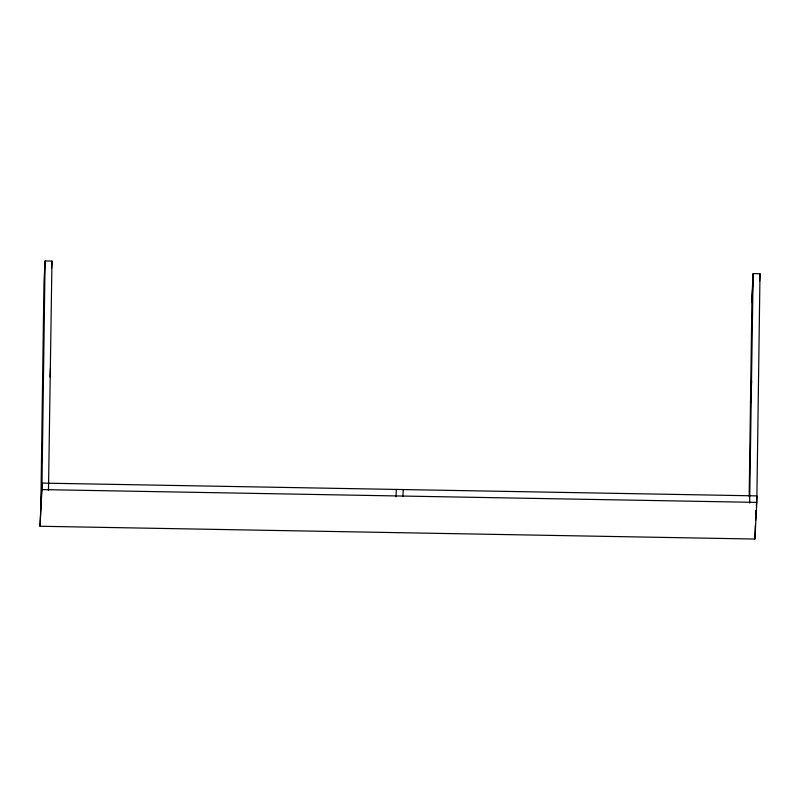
<?xml version="1.0" encoding="UTF-8"?>
<svg xmlns="http://www.w3.org/2000/svg" width="800" height="800" viewBox="0 0 800 800"><rect width="100%" height="100%" fill="white"/><g stroke="black" fill="none" stroke-linecap="round" stroke-linejoin="round"><path stroke-width="1.2" d="M749.18 496.58L751.99 295.62L753.14 273.62L760 273.74L756.81 502.38L754.9 539.04L40 526.26L42 483.1L756.9 495.88L756.39 505.66M40.85 505.09L43.96 282.95L45.1 260.96L51.97 261.08L48.48 490.55M40 526.26L41.91 489.6L45.1 260.96M753.14 273.62L749.65 503.09M754.9 539.04L755.37 525.21M755.75 517.87L755.86 510.39M51.58 268.42L51.97 261.08M50.02 376.91L50.47 368.36M395.98 496.76L396.36 489.43M402.9 496.39L403.26 489.56M751.9 302.12L753.05 280.12M750.49 402.89L751.64 380.9M759.62 281.08L760 273.74M755.63 520.32L756.13 510.54M41.91 489.6L756.81 502.38"/></g></svg>
